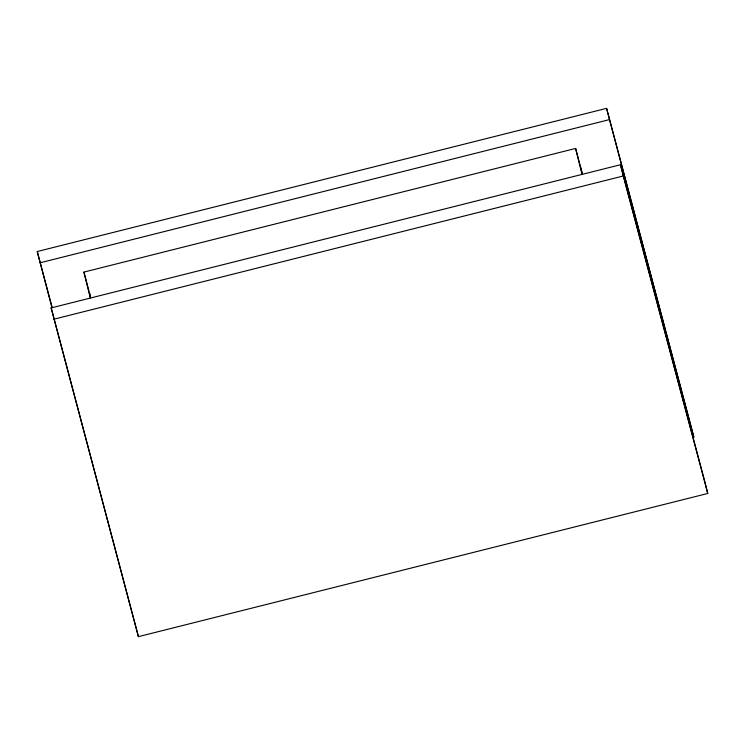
<?xml version="1.0" encoding="UTF-8"?>
<svg xmlns="http://www.w3.org/2000/svg" width="745" height="745" viewBox="0 0 745 745"><rect width="100%" height="100%" fill="white"/><g stroke="black" fill="none" stroke-linecap="round" stroke-linejoin="round"><path stroke-width="1.12" d="M51.973 307.676L37.25 251.531L606.579 108.351L693.837 437.091L606.579 108.351M40.034 262.808L609.363 119.628M90.322 298.028L83.915 272.093L575.615 148.441L582.469 174.218M51.163 307.909L620.492 164.729L704.966 482.192L707.75 493.469L138.421 636.649L51.163 307.909L138.421 636.649M53.947 319.186L623.276 175.997L707.75 493.469M83.915 272.093L88.99 291.146M90.48 296.752L89.288 292.263L90.378 296.78M37.25 251.531L52.178 307.62M620.492 164.729L623.276 175.997M580.681 167.485L582.348 174.246M575.615 148.441L582.013 174.367"/></g></svg>
